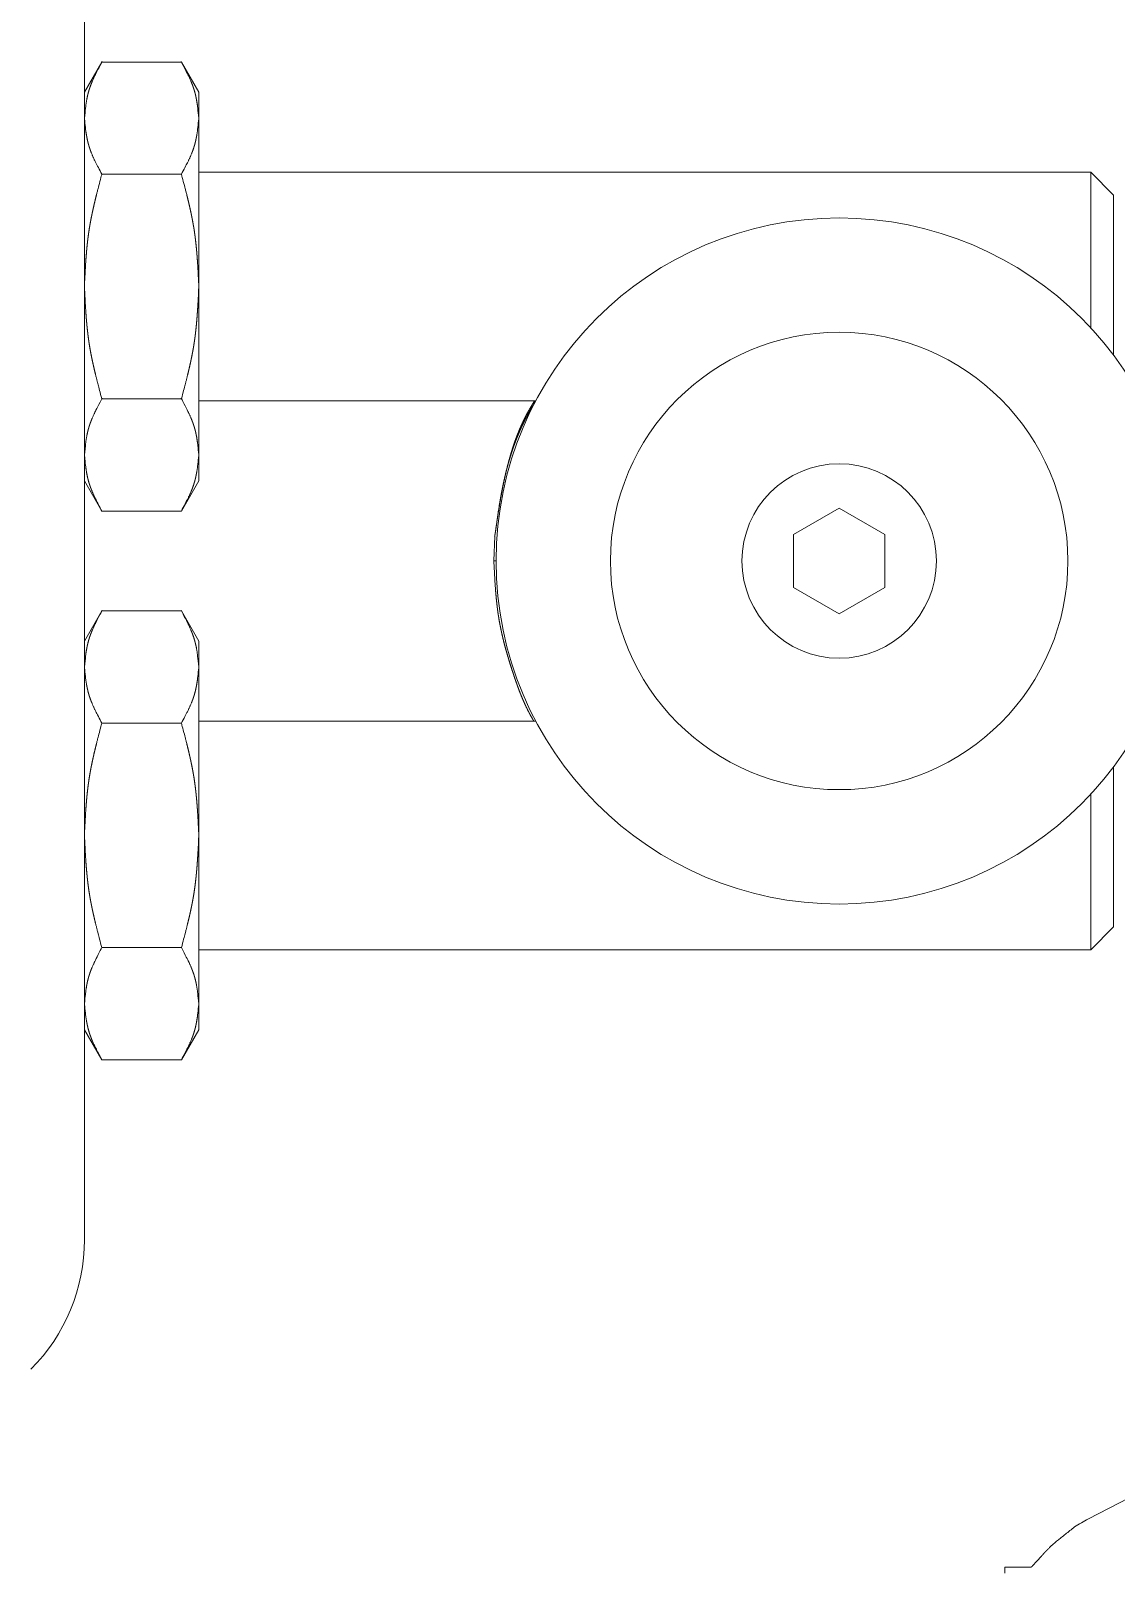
# Model space of a CAD drawing. Header units: millimetres. Extents: x -5 to 111, y -3 to 86.
# Drawn here: x 19.6247 to 19.6721, y 48.2307 to 48.2982 of the extents above; entities that cross this region are included whole.
import ezdxf

# ---------------------------------------------------------------- set-up
doc = ezdxf.new("R2010")
doc.units = ezdxf.units.MM
doc.layers.add('A1I6----E-', color=3, linetype='Continuous', lineweight=25)

# ---------------------------------------------------------------- blocks, each defined once
blk = doc.blocks.new('Gruppe-423')
at = {"layer": 'A1I6----E-', "linetype": 'Continuous', "lineweight": 9}
for p, q in [((-31.173446, 5.778397), (-31.173446, 5.701711)), ((-31.172686, 5.753212), (-31.173446, 5.751897)), ((-31.172686, 5.753212), (-31.169205, 5.753212)), ((-31.168446, 5.751897), (-31.169205, 5.753212)), ((-31.168446, 5.750758), (-31.168446, 5.751897)), ((-31.168446, 5.743397), (-31.168446, 5.750758)), ((-31.172686, 5.748305), (-31.169205, 5.748305)), ((-31.129446, 5.748397), (-31.168446, 5.748397)), ((-31.128446, 5.747397), (-31.129446, 5.748397)), ((-31.129446, 5.743397), (-31.129446, 5.748397)), ((-31.128446, 5.743397), (-31.128446, 5.747397)), ((-31.168446, 5.736036), (-31.168446, 5.743397)), ((-31.129446, 5.741595), (-31.129446, 5.743397)), ((-31.128446, 5.740397), (-31.128446, 5.743397)), ((-31.172686, 5.73849), (-31.169205, 5.73849)), ((-31.168446, 5.738397), (-31.153712, 5.738397)), ((-31.168446, 5.734897), (-31.168446, 5.736036)), ((-31.173446, 5.734897), (-31.172686, 5.733582)), ((-31.169205, 5.733582), (-31.168446, 5.734897)), ((-31.169205, 5.733582), (-31.172686, 5.733582)), ((-31.140446, 5.733707), (-31.142446, 5.732552)), ((-31.138446, 5.732552), (-31.140446, 5.733707)), ((-31.155504, 5.732486), (-31.155546, 5.731397)), ((-31.142446, 5.732552), (-31.142446, 5.730242)), ((-31.138446, 5.730242), (-31.138446, 5.732552)), ((-31.155446, 5.731397), (-31.155546, 5.731397)), ((-31.142446, 5.730242), (-31.140446, 5.729088)), ((-31.140446, 5.729088), (-31.138446, 5.730242)), ((-31.172686, 5.729212), (-31.173446, 5.727897)), ((-31.172686, 5.729212), (-31.169205, 5.729212)), ((-31.168446, 5.727897), (-31.169205, 5.729212)), ((-31.168446, 5.726758), (-31.168446, 5.727897)), ((-31.168446, 5.719397), (-31.168446, 5.726758)), ((-31.172686, 5.724305), (-31.169205, 5.724305)), ((-31.153712, 5.724397), (-31.168446, 5.724397)), ((-31.128446, 5.719397), (-31.128446, 5.722382)), ((-31.129446, 5.719397), (-31.129446, 5.721199)), ((-31.168446, 5.712036), (-31.168446, 5.719397)), ((-31.129446, 5.714397), (-31.129446, 5.719397)), ((-31.128446, 5.715397), (-31.128446, 5.719397)), ((-31.129446, 5.714397), (-31.128446, 5.715397)), ((-31.172686, 5.71449), (-31.169205, 5.71449)), ((-31.168446, 5.714397), (-31.129446, 5.714397)), ((-31.168446, 5.710897), (-31.168446, 5.712036)), ((-31.173446, 5.710897), (-31.172686, 5.709582)), ((-31.169205, 5.709582), (-31.168446, 5.710897)), ((-31.169205, 5.709582), (-31.172686, 5.709582)), ((-31.129548, 5.68951), (-31.122946, 5.692918)), ((-31.132077, 5.687397), (-31.133196, 5.687397)), ((-31.133196, 5.687397), (-31.133196, 5.687136))]:
    blk.add_line(p, q, dxfattribs=at)
at = {"layer": 'A1I6----E-', "linetype": 'Continuous', "lineweight": 9, "flags": 128}
blk.add_lwpolyline([(-31.129548, 5.68951), (-31.129551, 5.689509, 0.027945), (-31.130152, 5.689155, 0.027945)], format="xyb", dxfattribs=at)
at = {"layer": 'A1I6----E-', "linetype": 'Continuous', "lineweight": 9}
for radius in [0.015, 0.01, 0.00425]:
    blk.add_circle((-31.140446, 5.731397), radius, dxfattribs=at)
blk.add_arc((-31.181446, 5.701711), 0.008, 315, 0, dxfattribs=at)
for points, weights, knots in [([(-31.173446, 5.750758), (-31.173392, 5.751268), (-31.173382, 5.751345), (-31.17337, 5.751422), (-31.173358, 5.751499), (-31.173344, 5.751576), (-31.173329, 5.751653), (-31.173313, 5.75173), (-31.173295, 5.751806), (-31.173285, 5.751845), (-31.173275, 5.751883), (-31.173264, 5.751921), (-31.173263, 5.751923), (-31.173263, 5.751926), (-31.17325, 5.751969), (-31.173237, 5.752012), (-31.173236, 5.752014), (-31.173235, 5.752017), (-31.173223, 5.752056), (-31.17321, 5.752095), (-31.173196, 5.752133), (-31.173182, 5.752172), (-31.173182, 5.752172), (-31.173182, 5.752172), (-31.173168, 5.752211), (-31.173137, 5.752288), (-31.173106, 5.752366), (-31.173072, 5.752443), (-31.173038, 5.75252), (-31.173002, 5.752597), (-31.172965, 5.752673), (-31.172688, 5.75321), (-31.172687, 5.753211), (-31.172686, 5.753212)], [1, 1, 1, 1, 1, 1, 1, 1, 1, 1, 0.999933425875, 1, 1, 1, 0.999880906494, 1, 1, 1, 0.999929323933, 1, 0.999940201903, 1, 1, 1, 1, 1, 1, 1, 1, 1, 1, 1, 1, 1], [0, 0, 0, 1, 2, 3, 4, 5, 6, 7, 8, 8, 9, 9, 10, 10, 11, 11, 12, 12, 13, 13, 14, 14, 15, 15, 16, 17, 18, 19, 20, 21, 22, 22, 23, 23, 23]), ([(-31.168446, 5.750758), (-31.168499, 5.751268), (-31.168509, 5.751345), (-31.168521, 5.751422), (-31.168533, 5.751499), (-31.168547, 5.751576), (-31.168562, 5.751653), (-31.168578, 5.75173), (-31.168596, 5.751806), (-31.168606, 5.751845), (-31.168616, 5.751883), (-31.168627, 5.751921), (-31.168628, 5.751923), (-31.168628, 5.751926), (-31.168641, 5.751969), (-31.168654, 5.752012), (-31.168655, 5.752014), (-31.168656, 5.752017), (-31.168668, 5.752056), (-31.168682, 5.752095), (-31.168695, 5.752133), (-31.168709, 5.752172), (-31.168709, 5.752172), (-31.168709, 5.752172), (-31.168723, 5.752211), (-31.168754, 5.752288), (-31.168786, 5.752366), (-31.168819, 5.752443), (-31.168854, 5.75252), (-31.168889, 5.752597), (-31.168926, 5.752673), (-31.169204, 5.75321), (-31.169204, 5.753211), (-31.169205, 5.753212)], [1, 1, 1, 1, 1, 1, 1, 1, 1, 1, 0.999933425873, 1, 1, 1, 0.999880906494, 1, 1, 1, 0.999929323933, 1, 0.999940201902, 1, 1, 1, 1, 1, 1, 1, 1, 1, 1, 1, 1, 1], [0, 0, 0, 1, 2, 3, 4, 5, 6, 7, 8, 8, 9, 9, 10, 10, 11, 11, 12, 12, 13, 13, 14, 14, 15, 15, 16, 17, 18, 19, 20, 21, 22, 22, 23, 23, 23]), ([(-31.172686, 5.748305), (-31.172974, 5.748861), (-31.17301, 5.748936), (-31.173045, 5.749011), (-31.173078, 5.749087), (-31.173111, 5.749163), (-31.173142, 5.749238), (-31.173169, 5.749309), (-31.173195, 5.749381), (-31.173217, 5.749445), (-31.17322, 5.749454), (-31.173223, 5.749464), (-31.173239, 5.749509), (-31.173252, 5.749555), (-31.173253, 5.749559), (-31.173254, 5.749563), (-31.173265, 5.749601), (-31.173276, 5.74964), (-31.173276, 5.74964), (-31.173276, 5.749641), (-31.173286, 5.749679), (-31.173296, 5.749718), (-31.173305, 5.749757), (-31.173323, 5.749836), (-31.173338, 5.749914), (-31.173353, 5.749992), (-31.173366, 5.750071), (-31.173378, 5.75015), (-31.17339, 5.750238), (-31.173445, 5.750756), (-31.173445, 5.750757), (-31.173446, 5.750758)], [1, 1, 1, 1, 1, 1, 1, 1, 1, 1, 1, 1, 0.999809851399, 1, 1, 1, 0.999930134182, 1, 1, 1, 0.999938387861, 1, 1, 1, 1, 1, 1, 1, 1, 1, 1, 1], [0, 0, 0, 1, 2, 3, 4, 5, 6, 7, 8, 8, 9, 9, 10, 10, 11, 11, 12, 12, 13, 13, 14, 14, 15, 16, 17, 18, 19, 20, 21, 21, 22, 22, 22]), ([(-31.169205, 5.748305), (-31.16892, 5.748856), (-31.168884, 5.748931), (-31.168849, 5.749007), (-31.168815, 5.749082), (-31.168782, 5.749158), (-31.168751, 5.749234), (-31.168722, 5.749309), (-31.168694, 5.749385), (-31.168671, 5.749452), (-31.16866, 5.749487), (-31.168649, 5.749521), (-31.168639, 5.749556), (-31.168638, 5.74956), (-31.168637, 5.749563), (-31.168626, 5.749601), (-31.168615, 5.74964), (-31.168615, 5.74964), (-31.168615, 5.749641), (-31.168605, 5.749679), (-31.168595, 5.749718), (-31.168586, 5.749757), (-31.168569, 5.749836), (-31.168553, 5.749914), (-31.168538, 5.749992), (-31.168525, 5.750071), (-31.168513, 5.75015), (-31.168501, 5.750238), (-31.168446, 5.750756), (-31.168446, 5.750757), (-31.168446, 5.750758)], [1, 1, 1, 1, 1, 1, 1, 1, 1, 1, 1, 0.999913307587, 1, 1, 1, 0.999930242186, 1, 1, 1, 0.999938382933, 1, 1, 1, 1, 1, 1, 1, 1, 1, 1, 1], [0, 0, 0, 1, 2, 3, 4, 5, 6, 7, 8, 9, 9, 10, 10, 11, 11, 12, 12, 13, 13, 14, 14, 15, 16, 17, 18, 19, 20, 21, 21, 22, 22, 22]), ([(-31.173446, 5.743397), (-31.173415, 5.744032), (-31.173404, 5.744225), (-31.173392, 5.744418), (-31.173379, 5.744611), (-31.173372, 5.744707), (-31.173364, 5.744803), (-31.173356, 5.7449), (-31.173348, 5.744996), (-31.173339, 5.745092), (-31.173329, 5.745188), (-31.173319, 5.745284), (-31.173308, 5.745379), (-31.173297, 5.745475), (-31.173285, 5.745571), (-31.173272, 5.745666), (-31.173269, 5.745688), (-31.173266, 5.745709), (-31.173247, 5.745847), (-31.173224, 5.745985), (-31.17322, 5.746006), (-31.173217, 5.746027), (-31.173201, 5.746124), (-31.173183, 5.746221), (-31.173165, 5.746318), (-31.173146, 5.746415), (-31.173127, 5.746511), (-31.173106, 5.746608), (-31.173086, 5.746704), (-31.173064, 5.7468), (-31.173043, 5.746897), (-31.173021, 5.746993), (-31.172998, 5.747089), (-31.172952, 5.747281), (-31.172904, 5.747473), (-31.172855, 5.747665), (-31.172688, 5.748299), (-31.172687, 5.748302), (-31.172686, 5.748305)], [1, 1, 1, 1, 1, 1, 0.999988874417, 1, 0.999985569565, 1, 0.999981828145, 1, 0.999977653017, 1, 0.999973057699, 1, 1, 1, 0.999883598565, 1, 1, 1, 0.999971515682, 1, 0.999976382677, 1, 0.999980774172, 1, 0.999984710181, 1, 0.999988188619, 1, 1, 1, 1, 1, 1, 1, 1], [0, 0, 0, 1, 2, 3, 4, 4, 5, 5, 6, 6, 7, 7, 8, 8, 9, 9, 10, 10, 11, 11, 12, 12, 13, 13, 14, 14, 15, 15, 16, 16, 17, 17, 18, 19, 20, 21, 21, 22, 22, 22]), ([(-31.168446, 5.743397), (-31.168476, 5.744032), (-31.168487, 5.744225), (-31.168499, 5.744418), (-31.168512, 5.744611), (-31.16852, 5.744707), (-31.168527, 5.744803), (-31.168535, 5.7449), (-31.168543, 5.744996), (-31.168553, 5.745092), (-31.168562, 5.745188), (-31.168572, 5.745284), (-31.168583, 5.745379), (-31.168594, 5.745475), (-31.168606, 5.745571), (-31.168619, 5.745666), (-31.168622, 5.745688), (-31.168625, 5.745709), (-31.168644, 5.745847), (-31.168667, 5.745985), (-31.168671, 5.746006), (-31.168674, 5.746027), (-31.168691, 5.746124), (-31.168708, 5.746221), (-31.168726, 5.746318), (-31.168745, 5.746415), (-31.168765, 5.746511), (-31.168785, 5.746608), (-31.168805, 5.746704), (-31.168827, 5.7468), (-31.168848, 5.746897), (-31.168871, 5.746993), (-31.168893, 5.747089), (-31.16894, 5.747281), (-31.168987, 5.747473), (-31.169036, 5.747665), (-31.169203, 5.748299), (-31.169204, 5.748302), (-31.169205, 5.748305)], [1, 1, 1, 1, 1, 1, 0.999988889318, 1, 0.999985588441, 1, 0.999981849811, 1, 0.999977674965, 1, 0.999973057699, 1, 1, 1, 0.999883598562, 1, 1, 1, 0.999971515682, 1, 0.999976359846, 1, 0.999980751147, 1, 0.999984689865, 1, 0.999988172426, 1, 1, 1, 1, 1, 1, 1, 1], [0, 0, 0, 1, 2, 3, 4, 4, 5, 5, 6, 6, 7, 7, 8, 8, 9, 9, 10, 10, 11, 11, 12, 12, 13, 13, 14, 14, 15, 15, 16, 16, 17, 17, 18, 19, 20, 21, 21, 22, 22, 22]), ([(-31.172686, 5.73849), (-31.172849, 5.739105), (-31.172897, 5.739293), (-31.172944, 5.739481), (-31.17299, 5.739669), (-31.173012, 5.739763), (-31.173034, 5.739857), (-31.173055, 5.739952), (-31.173077, 5.740046), (-31.173097, 5.740141), (-31.173117, 5.740235), (-31.173136, 5.74033), (-31.173155, 5.740425), (-31.173173, 5.740519), (-31.173191, 5.740614), (-31.173207, 5.74071), (-31.17321, 5.740726), (-31.173213, 5.740743), (-31.173235, 5.740871), (-31.173253, 5.741), (-31.173256, 5.741017), (-31.173258, 5.741034), (-31.173272, 5.741131), (-31.173285, 5.741228), (-31.173297, 5.741326), (-31.173308, 5.741424), (-31.173319, 5.741521), (-31.173329, 5.741619), (-31.173339, 5.741717), (-31.173348, 5.741815), (-31.173357, 5.741913), (-31.173365, 5.742011), (-31.173373, 5.74211), (-31.173387, 5.742306), (-31.173399, 5.742503), (-31.173411, 5.7427), (-31.173445, 5.743391), (-31.173445, 5.743394), (-31.173446, 5.743397)], [1, 1, 1, 1, 1, 1, 0.999988874727, 1, 0.999985570054, 1, 0.999981828878, 1, 0.999977654081, 1, 0.999973155712, 1, 1, 1, 0.999905525668, 1, 1, 1, 0.999970687062, 1, 0.999975694156, 1, 0.999980137748, 1, 0.999984128463, 1, 0.999987665424, 1, 1, 1, 1, 1, 1, 1, 1], [0, 0, 0, 1, 2, 3, 4, 4, 5, 5, 6, 6, 7, 7, 8, 8, 9, 9, 10, 10, 11, 11, 12, 12, 13, 13, 14, 14, 15, 15, 16, 16, 17, 17, 18, 19, 20, 21, 21, 22, 22, 22]), ([(-31.169205, 5.73849), (-31.169042, 5.739105), (-31.168994, 5.739293), (-31.168947, 5.739481), (-31.168901, 5.739669), (-31.168879, 5.739763), (-31.168857, 5.739857), (-31.168836, 5.739952), (-31.168815, 5.740046), (-31.168794, 5.740141), (-31.168774, 5.740235), (-31.168755, 5.74033), (-31.168736, 5.740425), (-31.168718, 5.740519), (-31.168701, 5.740614), (-31.168684, 5.74071), (-31.168681, 5.740731), (-31.168677, 5.740752), (-31.168653, 5.740889), (-31.168634, 5.741028), (-31.168631, 5.741049), (-31.168628, 5.74107), (-31.168614, 5.741167), (-31.168602, 5.741265), (-31.16859, 5.741363), (-31.168579, 5.74146), (-31.168568, 5.741558), (-31.168558, 5.741656), (-31.168548, 5.741754), (-31.16854, 5.741852), (-31.168531, 5.74195), (-31.168523, 5.742048), (-31.168516, 5.742147), (-31.168502, 5.742343), (-31.16849, 5.74254), (-31.168478, 5.742737), (-31.168446, 5.743391), (-31.168446, 5.743394), (-31.168446, 5.743397)], [1, 1, 1, 1, 1, 1, 0.999988889599, 1, 0.999985588883, 1, 0.999981850482, 1, 0.999977675945, 1, 0.999973059424, 1, 1, 1, 0.999884036872, 1, 1, 1, 0.999971732442, 1, 0.999976539925, 1, 0.999980897599, 1, 0.999984806155, 1, 0.999988262081, 1, 1, 1, 1, 1, 1, 1, 1], [0, 0, 0, 1, 2, 3, 4, 4, 5, 5, 6, 6, 7, 7, 8, 8, 9, 9, 10, 10, 11, 11, 12, 12, 13, 13, 14, 14, 15, 15, 16, 16, 17, 17, 18, 19, 20, 21, 21, 22, 22, 22]), ([(-31.173446, 5.736036), (-31.173388, 5.736575), (-31.173378, 5.736652), (-31.173366, 5.736729), (-31.173353, 5.736806), (-31.173339, 5.736883), (-31.173323, 5.73696), (-31.173306, 5.737036), (-31.173288, 5.737113), (-31.173277, 5.737151), (-31.173277, 5.737153), (-31.173276, 5.737154), (-31.173267, 5.737189), (-31.173257, 5.737224), (-31.173247, 5.737258), (-31.173236, 5.737293), (-31.173225, 5.737329), (-31.173213, 5.737363), (-31.173212, 5.737365), (-31.173211, 5.737367), (-31.173198, 5.737406), (-31.173184, 5.737445), (-31.173184, 5.737445), (-31.173184, 5.737445), (-31.17317, 5.737484), (-31.173139, 5.737561), (-31.173108, 5.737638), (-31.173074, 5.737715), (-31.17304, 5.737792), (-31.173004, 5.737869), (-31.172967, 5.737946), (-31.172688, 5.738487), (-31.172687, 5.738488), (-31.172686, 5.73849)], [1, 1, 1, 1, 1, 1, 1, 1, 1, 1, 1, 1, 0.999930126601, 1, 1, 1, 0.9999287878, 1, 1, 1, 0.999939580657, 1, 1, 1, 1, 1, 1, 1, 1, 1, 1, 1, 1, 1], [0, 0, 0, 1, 2, 3, 4, 5, 6, 7, 8, 8, 9, 9, 10, 10, 11, 11, 12, 12, 13, 13, 14, 14, 15, 15, 16, 17, 18, 19, 20, 21, 22, 22, 23, 23, 23]), ([(-31.168446, 5.736036), (-31.168499, 5.736546), (-31.168509, 5.736623), (-31.168521, 5.7367), (-31.168533, 5.736777), (-31.168547, 5.736854), (-31.168562, 5.736931), (-31.168578, 5.737007), (-31.168596, 5.737084), (-31.168606, 5.737122), (-31.168616, 5.73716), (-31.168627, 5.737198), (-31.168628, 5.737202), (-31.168629, 5.737206), (-31.168642, 5.737252), (-31.168657, 5.737297), (-31.168664, 5.73732), (-31.168672, 5.737343), (-31.168685, 5.737382), (-31.168699, 5.737421), (-31.168713, 5.737459), (-31.168742, 5.737537), (-31.168773, 5.737614), (-31.168806, 5.737691), (-31.16884, 5.737768), (-31.168876, 5.737845), (-31.168912, 5.737922), (-31.169204, 5.738487), (-31.169204, 5.738488), (-31.169205, 5.73849)], [1, 1, 1, 1, 1, 1, 1, 1, 1, 1, 0.999933329969, 1, 1, 1, 0.999807174242, 1, 1, 1, 0.999893165639, 1, 1, 1, 1, 1, 1, 1, 1, 1, 1, 1], [0, 0, 0, 1, 2, 3, 4, 5, 6, 7, 8, 8, 9, 9, 10, 10, 11, 11, 12, 12, 13, 13, 14, 15, 16, 17, 18, 19, 20, 20, 21, 21, 21]), ([(-31.153718, 5.738397), (-31.153901, 5.738082), (-31.153979, 5.737943), (-31.154017, 5.737874), (-31.154056, 5.737805), (-31.154093, 5.737735), (-31.15413, 5.737665), (-31.154167, 5.737594), (-31.154169, 5.73759), (-31.154171, 5.737585), (-31.154212, 5.737506), (-31.154251, 5.737425), (-31.154254, 5.73742), (-31.154257, 5.737414), (-31.154301, 5.737322), (-31.154344, 5.737229), (-31.154345, 5.737228), (-31.154345, 5.737227), (-31.154389, 5.737132), (-31.15443, 5.737036), (-31.154472, 5.736939), (-31.154511, 5.736842), (-31.154551, 5.736745), (-31.154588, 5.736647), (-31.154626, 5.736549), (-31.154661, 5.736451), (-31.154697, 5.736352), (-31.15473, 5.736252), (-31.154764, 5.736153), (-31.154796, 5.736053), (-31.154828, 5.735953), (-31.154858, 5.735852), (-31.154865, 5.735827), (-31.154873, 5.735802), (-31.154918, 5.735651), (-31.154958, 5.735499), (-31.154968, 5.735462), (-31.154977, 5.735426), (-31.155013, 5.73529), (-31.155045, 5.735153), (-31.155048, 5.735142), (-31.155051, 5.735131), (-31.155078, 5.735016), (-31.155103, 5.734902), (-31.155104, 5.734898), (-31.155105, 5.734894), (-31.155128, 5.734787), (-31.155151, 5.734678), (-31.155173, 5.73457), (-31.155194, 5.734462), (-31.155215, 5.734354), (-31.155234, 5.734245), (-31.155235, 5.734242), (-31.155236, 5.734238), (-31.155257, 5.734122), (-31.155276, 5.734006), (-31.155296, 5.73389), (-31.155315, 5.733774), (-31.155334, 5.733658), (-31.15537, 5.733425), (-31.155404, 5.733192), (-31.155503, 5.732493), (-31.155503, 5.732489), (-31.155504, 5.732486)], [1, 1, 1, 1, 0.999978538956, 1, 0.999966150579, 1, 1, 1, 0.999936554001, 1, 1, 1, 0.999934515169, 1, 1, 1, 0.999938865922, 1, 0.999943039689, 1, 0.999947009876, 1, 0.999950773307, 1, 0.999954329858, 1, 0.999957682378, 1, 0.999960224364, 1, 1, 1, 0.999860856164, 1, 1, 1, 0.999927387596, 1, 1, 1, 0.999968395519, 1, 1, 1, 0.999973877507, 1, 0.999983539252, 1, 0.999982753434, 1, 1, 1, 0.999986795116, 1, 0.999990283828, 1, 1, 1, 1, 1, 1, 1], [0, 0, 0, 1, 2, 2, 3, 3, 4, 4, 5, 5, 6, 6, 7, 7, 8, 8, 9, 9, 10, 10, 11, 11, 12, 12, 13, 13, 14, 14, 15, 15, 16, 16, 17, 17, 18, 18, 19, 19, 20, 20, 21, 21, 22, 22, 23, 23, 24, 24, 25, 25, 26, 26, 27, 27, 28, 28, 29, 29, 30, 31, 32, 32, 33, 33, 33]), ([(-31.153768, 5.738397), (-31.153853, 5.73826), (-31.153912, 5.738161), (-31.153972, 5.738062), (-31.154029, 5.73796), (-31.154029, 5.737959), (-31.15403, 5.737958), (-31.154088, 5.737854), (-31.154143, 5.737748), (-31.154143, 5.737747), (-31.154143, 5.737747), (-31.154198, 5.73764), (-31.15425, 5.737531), (-31.154302, 5.737423), (-31.154351, 5.737313), (-31.1544, 5.737203), (-31.154446, 5.737092), (-31.154446, 5.737091), (-31.154446, 5.737091), (-31.154492, 5.73698), (-31.154535, 5.736867), (-31.154535, 5.736867), (-31.154535, 5.736867), (-31.154578, 5.736755), (-31.154619, 5.736641), (-31.154659, 5.736527), (-31.154697, 5.736412), (-31.154735, 5.736297), (-31.154771, 5.736182), (-31.154806, 5.736066), (-31.15484, 5.73595), (-31.154873, 5.735834), (-31.154904, 5.735717), (-31.154935, 5.7356), (-31.154965, 5.735483), (-31.154965, 5.735482), (-31.154965, 5.735481), (-31.154995, 5.735361), (-31.155023, 5.735241), (-31.155024, 5.735239), (-31.155024, 5.735238), (-31.155053, 5.735114), (-31.15508, 5.734991), (-31.15508, 5.734991), (-31.15508, 5.73499), (-31.155107, 5.734866), (-31.155132, 5.734742), (-31.155157, 5.734618), (-31.155181, 5.734493), (-31.155205, 5.734369), (-31.155228, 5.734244), (-31.15525, 5.73412), (-31.155272, 5.733995), (-31.155293, 5.73387), (-31.155313, 5.733745), (-31.155334, 5.73362), (-31.155373, 5.73337), (-31.155411, 5.73312), (-31.155503, 5.732494), (-31.155503, 5.73249), (-31.155504, 5.732486)], [1, 1, 1, 0.999852495436, 1, 1, 1, 0.999873734035, 1, 1, 1, 0.999886585673, 1, 0.99989839184, 1, 0.999909560825, 1, 1, 1, 0.999919857567, 1, 1, 1, 0.999929303707, 1, 0.999938065762, 1, 0.999946077772, 1, 0.999953366266, 1, 0.999959984337, 1, 0.999965863396, 1, 1, 1, 0.999968505293, 1, 1, 1, 0.999973152294, 1, 1, 1, 0.999977925041, 1, 0.999982260468, 1, 0.999986144761, 1, 0.999989564253, 1, 0.999992508046, 1, 1, 1, 1, 1, 1, 1], [0, 0, 0, 1, 1, 2, 2, 3, 3, 4, 4, 5, 5, 6, 6, 7, 7, 8, 8, 9, 9, 10, 10, 11, 11, 12, 12, 13, 13, 14, 14, 15, 15, 16, 16, 17, 17, 18, 18, 19, 19, 20, 20, 21, 21, 22, 22, 23, 23, 24, 24, 25, 25, 26, 26, 27, 27, 28, 29, 30, 30, 31, 31, 31]), ([(-31.172686, 5.733582), (-31.17296, 5.73411), (-31.172996, 5.734185), (-31.173032, 5.734261), (-31.173066, 5.734336), (-31.173099, 5.734412), (-31.17313, 5.734487), (-31.17316, 5.734563), (-31.173188, 5.734639), (-31.173202, 5.734677), (-31.173215, 5.734715), (-31.173227, 5.734753), (-31.173228, 5.734755), (-31.173228, 5.734756), (-31.173241, 5.734797), (-31.173253, 5.734838), (-31.173254, 5.734839), (-31.173254, 5.73484), (-31.173265, 5.734879), (-31.173276, 5.734918), (-31.173276, 5.734918), (-31.173276, 5.734918), (-31.173286, 5.734957), (-31.173296, 5.734996), (-31.173305, 5.735035), (-31.173323, 5.735113), (-31.173338, 5.735192), (-31.173353, 5.73527), (-31.173366, 5.735349), (-31.173378, 5.735427), (-31.17339, 5.735516), (-31.173445, 5.736033), (-31.173445, 5.736035), (-31.173446, 5.736036)], [1, 1, 1, 1, 1, 1, 1, 1, 1, 1, 0.999932260094, 1, 1, 1, 0.999902971646, 1, 1, 1, 0.999930222667, 1, 1, 1, 0.999938383223, 1, 1, 1, 1, 1, 1, 1, 1, 1, 1, 1], [0, 0, 0, 1, 2, 3, 4, 5, 6, 7, 8, 8, 9, 9, 10, 10, 11, 11, 12, 12, 13, 13, 14, 14, 15, 15, 16, 17, 18, 19, 20, 21, 22, 22, 23, 23, 23]), ([(-31.169205, 5.733582), (-31.16892, 5.734134), (-31.168884, 5.734209), (-31.168849, 5.734284), (-31.168815, 5.73436), (-31.168782, 5.734435), (-31.168751, 5.734511), (-31.168722, 5.734587), (-31.168694, 5.734663), (-31.168671, 5.734729), (-31.16866, 5.734764), (-31.168649, 5.734799), (-31.168639, 5.734834), (-31.168638, 5.734837), (-31.168637, 5.73484), (-31.168626, 5.734879), (-31.168615, 5.734918), (-31.168615, 5.734918), (-31.168615, 5.734918), (-31.168605, 5.734957), (-31.168595, 5.734996), (-31.168586, 5.735035), (-31.168569, 5.735113), (-31.168553, 5.735192), (-31.168538, 5.73527), (-31.168525, 5.735349), (-31.168513, 5.735427), (-31.168501, 5.735516), (-31.168446, 5.736033), (-31.168446, 5.736035), (-31.168446, 5.736036)], [1, 1, 1, 1, 1, 1, 1, 1, 1, 1, 1, 0.999913307589, 1, 1, 1, 0.999930242184, 1, 1, 1, 0.999938382935, 1, 1, 1, 1, 1, 1, 1, 1, 1, 1, 1], [0, 0, 0, 1, 2, 3, 4, 5, 6, 7, 8, 9, 9, 10, 10, 11, 11, 12, 12, 13, 13, 14, 14, 15, 16, 17, 18, 19, 20, 21, 21, 22, 22, 22]), ([(-31.155545, 5.731398), (-31.155518, 5.730863), (-31.155505, 5.730635), (-31.155498, 5.730521), (-31.155491, 5.730408), (-31.155483, 5.730294), (-31.155475, 5.73018), (-31.155466, 5.730067), (-31.155456, 5.729953), (-31.155446, 5.72984), (-31.155435, 5.729726), (-31.155423, 5.729613), (-31.155411, 5.7295), (-31.155397, 5.729388), (-31.155384, 5.729275), (-31.155368, 5.729162), (-31.155352, 5.72905), (-31.155334, 5.728938), (-31.155331, 5.728919), (-31.155328, 5.7289), (-31.155305, 5.728756), (-31.155277, 5.728613), (-31.155273, 5.728595), (-31.15527, 5.728576), (-31.155249, 5.72847), (-31.155227, 5.728365), (-31.155204, 5.72826), (-31.15518, 5.728155), (-31.155156, 5.72805), (-31.15513, 5.727946), (-31.155104, 5.727841), (-31.155077, 5.727737), (-31.15505, 5.727632), (-31.155021, 5.727528), (-31.155021, 5.727528), (-31.155021, 5.727528), (-31.154992, 5.727424), (-31.154962, 5.727321), (-31.154962, 5.727321), (-31.154962, 5.727321), (-31.154932, 5.727217), (-31.1549, 5.727113), (-31.154869, 5.72701), (-31.154837, 5.726906), (-31.154805, 5.726803), (-31.154771, 5.7267), (-31.154768, 5.726689), (-31.154765, 5.726679), (-31.154726, 5.72656), (-31.154687, 5.726442), (-31.154684, 5.726432), (-31.15468, 5.726421), (-31.154648, 5.726324), (-31.154615, 5.726227), (-31.154613, 5.726224), (-31.154612, 5.726221), (-31.154581, 5.72613), (-31.154549, 5.72604), (-31.154517, 5.725949), (-31.154484, 5.725859), (-31.154451, 5.725769), (-31.154416, 5.72568), (-31.154415, 5.725677), (-31.154414, 5.725674), (-31.154377, 5.725579), (-31.154338, 5.725484), (-31.154338, 5.725484), (-31.154338, 5.725484), (-31.154299, 5.72539), (-31.154259, 5.725296), (-31.154259, 5.725296), (-31.154259, 5.725296), (-31.154218, 5.725203), (-31.154176, 5.72511), (-31.154133, 5.725018), (-31.154088, 5.724927), (-31.154043, 5.724835), (-31.153995, 5.724746), (-31.153995, 5.724745), (-31.153995, 5.724744), (-31.153948, 5.724656), (-31.153898, 5.724569), (-31.153898, 5.724568), (-31.153897, 5.724567), (-31.153848, 5.724481), (-31.153797, 5.724397), (-31.153797, 5.724397), (-31.153797, 5.724397)], [1, 1, 1, 1, 0.999991885241, 1, 0.999987677481, 1, 0.999982569468, 1, 0.999976551637, 1, 0.999969620221, 1, 0.999961787674, 1, 0.999951958184, 1, 1, 1, 0.999862688922, 1, 1, 1, 0.999960159696, 1, 0.999964905039, 1, 0.999969610588, 1, 0.999973974992, 1, 0.999978014478, 1, 1, 1, 0.999981674534, 1, 1, 1, 0.999984978562, 1, 0.999987921967, 1, 0.999990566674, 1, 1, 1, 0.9999874568, 1, 1, 1, 0.999990440077, 1, 1, 1, 0.999984032224, 1, 0.999982353653, 1, 0.999968354802, 1, 1, 1, 0.999957521663, 1, 1, 1, 0.999944989276, 1, 1, 1, 0.999930944108, 1, 0.999915150053, 1, 0.999897639772, 1, 1, 1, 0.999878537415, 1, 1, 1, 0.999866460086, 1, 1, 1], [0, 0, 0, 1, 2, 2, 3, 3, 4, 4, 5, 5, 6, 6, 7, 7, 8, 8, 9, 9, 10, 10, 11, 11, 12, 12, 13, 13, 14, 14, 15, 15, 16, 16, 17, 17, 18, 18, 19, 19, 20, 20, 21, 21, 22, 22, 23, 23, 24, 24, 25, 25, 26, 26, 27, 27, 28, 28, 29, 29, 30, 30, 31, 31, 32, 32, 33, 33, 34, 34, 35, 35, 36, 36, 37, 37, 38, 38, 39, 39, 40, 40, 41, 41, 42, 42, 43, 43, 44, 44, 44]), ([(-31.173446, 5.726758), (-31.173388, 5.727297), (-31.173378, 5.727374), (-31.173366, 5.727451), (-31.173353, 5.727528), (-31.173339, 5.727605), (-31.173323, 5.727682), (-31.173306, 5.727759), (-31.173288, 5.727835), (-31.173277, 5.727873), (-31.173277, 5.727875), (-31.173276, 5.727877), (-31.173267, 5.727911), (-31.173257, 5.727946), (-31.173247, 5.727981), (-31.173236, 5.728016), (-31.173225, 5.728051), (-31.173213, 5.728086), (-31.173212, 5.728088), (-31.173211, 5.72809), (-31.173198, 5.728129), (-31.173184, 5.728167), (-31.173184, 5.728167), (-31.173184, 5.728167), (-31.17317, 5.728206), (-31.173139, 5.728283), (-31.173108, 5.728361), (-31.173074, 5.728438), (-31.17304, 5.728515), (-31.173004, 5.728592), (-31.172967, 5.728669), (-31.172688, 5.72921), (-31.172687, 5.729211), (-31.172686, 5.729212)], [1, 1, 1, 1, 1, 1, 1, 1, 1, 1, 1, 1, 0.999930126599, 1, 1, 1, 0.999928787799, 1, 1, 1, 0.999939580656, 1, 1, 1, 1, 1, 1, 1, 1, 1, 1, 1, 1, 1], [0, 0, 0, 1, 2, 3, 4, 5, 6, 7, 8, 8, 9, 9, 10, 10, 11, 11, 12, 12, 13, 13, 14, 14, 15, 15, 16, 17, 18, 19, 20, 21, 22, 22, 23, 23, 23]), ([(-31.168446, 5.726758), (-31.168503, 5.727297), (-31.168514, 5.727374), (-31.168525, 5.727451), (-31.168538, 5.727528), (-31.168552, 5.727605), (-31.168568, 5.727682), (-31.168585, 5.727759), (-31.168604, 5.727835), (-31.168614, 5.727873), (-31.168614, 5.727875), (-31.168615, 5.727877), (-31.168624, 5.727911), (-31.168634, 5.727946), (-31.168644, 5.727981), (-31.168656, 5.728016), (-31.168667, 5.728051), (-31.168679, 5.728086), (-31.168679, 5.728088), (-31.16868, 5.72809), (-31.168693, 5.728129), (-31.168707, 5.728167), (-31.168707, 5.728167), (-31.168707, 5.728167), (-31.168722, 5.728206), (-31.168752, 5.728283), (-31.168784, 5.728361), (-31.168817, 5.728438), (-31.168851, 5.728515), (-31.168887, 5.728592), (-31.168924, 5.728669), (-31.169204, 5.72921), (-31.169204, 5.729211), (-31.169205, 5.729212)], [1, 1, 1, 1, 1, 1, 1, 1, 1, 1, 1, 1, 0.999930126599, 1, 1, 1, 0.999928787799, 1, 1, 1, 0.999939580655, 1, 1, 1, 1, 1, 1, 1, 1, 1, 1, 1, 1, 1], [0, 0, 0, 1, 2, 3, 4, 5, 6, 7, 8, 8, 9, 9, 10, 10, 11, 11, 12, 12, 13, 13, 14, 14, 15, 15, 16, 17, 18, 19, 20, 21, 22, 22, 23, 23, 23]), ([(-31.172686, 5.724305), (-31.172974, 5.724861), (-31.17301, 5.724936), (-31.173045, 5.725011), (-31.173078, 5.725087), (-31.173111, 5.725163), (-31.173142, 5.725238), (-31.173169, 5.725309), (-31.173195, 5.725381), (-31.173217, 5.725445), (-31.17322, 5.725454), (-31.173223, 5.725464), (-31.173239, 5.725509), (-31.173252, 5.725555), (-31.173253, 5.725559), (-31.173254, 5.725563), (-31.173265, 5.725601), (-31.173276, 5.72564), (-31.173276, 5.72564), (-31.173276, 5.725641), (-31.173286, 5.725679), (-31.173296, 5.725718), (-31.173305, 5.725757), (-31.173323, 5.725836), (-31.173338, 5.725914), (-31.173353, 5.725992), (-31.173366, 5.726071), (-31.173378, 5.72615), (-31.17339, 5.726238), (-31.173445, 5.726756), (-31.173445, 5.726757), (-31.173446, 5.726758)], [1, 1, 1, 1, 1, 1, 1, 1, 1, 1, 1, 1, 0.9998098514, 1, 1, 1, 0.999930134182, 1, 1, 1, 0.999938387859, 1, 1, 1, 1, 1, 1, 1, 1, 1, 1, 1], [0, 0, 0, 1, 2, 3, 4, 5, 6, 7, 8, 8, 9, 9, 10, 10, 11, 11, 12, 12, 13, 13, 14, 14, 15, 16, 17, 18, 19, 20, 21, 21, 22, 22, 22]), ([(-31.169205, 5.724305), (-31.16892, 5.724856), (-31.168884, 5.724931), (-31.168849, 5.725007), (-31.168815, 5.725082), (-31.168782, 5.725158), (-31.168751, 5.725234), (-31.168722, 5.725309), (-31.168694, 5.725385), (-31.168671, 5.725452), (-31.16866, 5.725487), (-31.168649, 5.725521), (-31.168639, 5.725556), (-31.168638, 5.72556), (-31.168637, 5.725563), (-31.168626, 5.725601), (-31.168615, 5.72564), (-31.168615, 5.72564), (-31.168615, 5.725641), (-31.168605, 5.725679), (-31.168595, 5.725718), (-31.168586, 5.725757), (-31.168569, 5.725836), (-31.168553, 5.725914), (-31.168538, 5.725992), (-31.168525, 5.726071), (-31.168513, 5.72615), (-31.168501, 5.726238), (-31.168446, 5.726756), (-31.168446, 5.726757), (-31.168446, 5.726758)], [1, 1, 1, 1, 1, 1, 1, 1, 1, 1, 1, 0.999913307585, 1, 1, 1, 0.999930242186, 1, 1, 1, 0.999938382935, 1, 1, 1, 1, 1, 1, 1, 1, 1, 1, 1], [0, 0, 0, 1, 2, 3, 4, 5, 6, 7, 8, 9, 9, 10, 10, 11, 11, 12, 12, 13, 13, 14, 14, 15, 16, 17, 18, 19, 20, 21, 21, 22, 22, 22]), ([(-31.173446, 5.719397), (-31.173415, 5.720032), (-31.173404, 5.720225), (-31.173392, 5.720418), (-31.173379, 5.720611), (-31.173372, 5.720707), (-31.173364, 5.720803), (-31.173356, 5.7209), (-31.173348, 5.720996), (-31.173339, 5.721092), (-31.173329, 5.721188), (-31.173319, 5.721284), (-31.173308, 5.721379), (-31.173297, 5.721475), (-31.173285, 5.721571), (-31.173272, 5.721666), (-31.173269, 5.721688), (-31.173266, 5.721709), (-31.173247, 5.721847), (-31.173224, 5.721985), (-31.17322, 5.722006), (-31.173217, 5.722027), (-31.173201, 5.722124), (-31.173183, 5.722221), (-31.173165, 5.722318), (-31.173146, 5.722415), (-31.173127, 5.722511), (-31.173106, 5.722608), (-31.173086, 5.722704), (-31.173064, 5.7228), (-31.173043, 5.722897), (-31.173021, 5.722993), (-31.172998, 5.723089), (-31.172952, 5.723281), (-31.172904, 5.723473), (-31.172855, 5.723665), (-31.172688, 5.724299), (-31.172687, 5.724302), (-31.172686, 5.724305)], [1, 1, 1, 1, 1, 1, 0.999988874417, 1, 0.999985569566, 1, 0.999981828145, 1, 0.999977653017, 1, 0.9999730577, 1, 1, 1, 0.999883598564, 1, 1, 1, 0.999971515683, 1, 0.999976382676, 1, 0.999980774171, 1, 0.999984710182, 1, 0.999988188619, 1, 1, 1, 1, 1, 1, 1, 1], [0, 0, 0, 1, 2, 3, 4, 4, 5, 5, 6, 6, 7, 7, 8, 8, 9, 9, 10, 10, 11, 11, 12, 12, 13, 13, 14, 14, 15, 15, 16, 16, 17, 17, 18, 19, 20, 21, 21, 22, 22, 22]), ([(-31.168446, 5.719397), (-31.168476, 5.720032), (-31.168487, 5.720225), (-31.168499, 5.720418), (-31.168512, 5.720611), (-31.16852, 5.720707), (-31.168527, 5.720803), (-31.168535, 5.7209), (-31.168543, 5.720996), (-31.168553, 5.721092), (-31.168562, 5.721188), (-31.168572, 5.721284), (-31.168583, 5.721379), (-31.168594, 5.721475), (-31.168606, 5.721571), (-31.168619, 5.721666), (-31.168622, 5.721688), (-31.168625, 5.721709), (-31.168644, 5.721847), (-31.168667, 5.721985), (-31.168671, 5.722006), (-31.168674, 5.722027), (-31.168691, 5.722124), (-31.168708, 5.722221), (-31.168726, 5.722318), (-31.168745, 5.722415), (-31.168765, 5.722511), (-31.168785, 5.722608), (-31.168805, 5.722704), (-31.168827, 5.7228), (-31.168848, 5.722897), (-31.168871, 5.722993), (-31.168893, 5.723089), (-31.16894, 5.723281), (-31.168987, 5.723473), (-31.169036, 5.723665), (-31.169203, 5.724299), (-31.169204, 5.724302), (-31.169205, 5.724305)], [1, 1, 1, 1, 1, 1, 0.999988889319, 1, 0.999985588439, 1, 0.999981849812, 1, 0.999977674965, 1, 0.999973057699, 1, 1, 1, 0.999883598562, 1, 1, 1, 0.999971515681, 1, 0.999976359846, 1, 0.999980751148, 1, 0.999984689864, 1, 0.999988172426, 1, 1, 1, 1, 1, 1, 1, 1], [0, 0, 0, 1, 2, 3, 4, 4, 5, 5, 6, 6, 7, 7, 8, 8, 9, 9, 10, 10, 11, 11, 12, 12, 13, 13, 14, 14, 15, 15, 16, 16, 17, 17, 18, 19, 20, 21, 21, 22, 22, 22]), ([(-31.172686, 5.71449), (-31.172849, 5.715105), (-31.172897, 5.715293), (-31.172944, 5.715481), (-31.17299, 5.715669), (-31.173012, 5.715763), (-31.173034, 5.715857), (-31.173055, 5.715952), (-31.173077, 5.716046), (-31.173097, 5.716141), (-31.173117, 5.716235), (-31.173136, 5.71633), (-31.173155, 5.716425), (-31.173173, 5.716519), (-31.173191, 5.716614), (-31.173207, 5.71671), (-31.17321, 5.716726), (-31.173213, 5.716743), (-31.173235, 5.716871), (-31.173253, 5.717), (-31.173256, 5.717017), (-31.173258, 5.717034), (-31.173272, 5.717131), (-31.173285, 5.717228), (-31.173297, 5.717326), (-31.173308, 5.717424), (-31.173319, 5.717521), (-31.173329, 5.717619), (-31.173339, 5.717717), (-31.173348, 5.717815), (-31.173357, 5.717913), (-31.173365, 5.718011), (-31.173373, 5.71811), (-31.173387, 5.718306), (-31.173399, 5.718503), (-31.173411, 5.7187), (-31.173445, 5.719391), (-31.173445, 5.719394), (-31.173446, 5.719397)], [1, 1, 1, 1, 1, 1, 0.999988874727, 1, 0.999985570054, 1, 0.999981828877, 1, 0.99997765408, 1, 0.999973155712, 1, 1, 1, 0.999905525668, 1, 1, 1, 0.999970687062, 1, 0.999975694156, 1, 0.999980137748, 1, 0.999984128461, 1, 0.999987665424, 1, 1, 1, 1, 1, 1, 1, 1], [0, 0, 0, 1, 2, 3, 4, 4, 5, 5, 6, 6, 7, 7, 8, 8, 9, 9, 10, 10, 11, 11, 12, 12, 13, 13, 14, 14, 15, 15, 16, 16, 17, 17, 18, 19, 20, 21, 21, 22, 22, 22]), ([(-31.169205, 5.71449), (-31.169042, 5.715105), (-31.168994, 5.715293), (-31.168947, 5.715481), (-31.168901, 5.715669), (-31.168879, 5.715763), (-31.168857, 5.715857), (-31.168836, 5.715952), (-31.168815, 5.716046), (-31.168794, 5.716141), (-31.168774, 5.716235), (-31.168755, 5.71633), (-31.168736, 5.716425), (-31.168718, 5.716519), (-31.168701, 5.716614), (-31.168684, 5.71671), (-31.168681, 5.716731), (-31.168677, 5.716752), (-31.168653, 5.716889), (-31.168634, 5.717028), (-31.168631, 5.717049), (-31.168628, 5.71707), (-31.168614, 5.717167), (-31.168602, 5.717265), (-31.16859, 5.717363), (-31.168579, 5.71746), (-31.168568, 5.717558), (-31.168558, 5.717656), (-31.168548, 5.717754), (-31.16854, 5.717852), (-31.168531, 5.71795), (-31.168523, 5.718048), (-31.168516, 5.718147), (-31.168502, 5.718343), (-31.16849, 5.71854), (-31.168478, 5.718737), (-31.168446, 5.719391), (-31.168446, 5.719394), (-31.168446, 5.719397)], [1, 1, 1, 1, 1, 1, 0.999988889599, 1, 0.999985588884, 1, 0.999981850483, 1, 0.999977675943, 1, 0.999973059426, 1, 1, 1, 0.999884036871, 1, 1, 1, 0.999971732442, 1, 0.999976539925, 1, 0.999980897599, 1, 0.999984806153, 1, 0.999988262082, 1, 1, 1, 1, 1, 1, 1, 1], [0, 0, 0, 1, 2, 3, 4, 4, 5, 5, 6, 6, 7, 7, 8, 8, 9, 9, 10, 10, 11, 11, 12, 12, 13, 13, 14, 14, 15, 15, 16, 16, 17, 17, 18, 19, 20, 21, 21, 22, 22, 22]), ([(-31.173446, 5.712036), (-31.173392, 5.712546), (-31.173382, 5.712623), (-31.17337, 5.7127), (-31.173358, 5.712777), (-31.173344, 5.712854), (-31.173329, 5.712931), (-31.173313, 5.713007), (-31.173295, 5.713084), (-31.173285, 5.713122), (-31.173275, 5.71316), (-31.173264, 5.713198), (-31.173263, 5.713202), (-31.173262, 5.713206), (-31.173249, 5.713252), (-31.173234, 5.713297), (-31.173227, 5.71332), (-31.173219, 5.713343), (-31.173207, 5.713382), (-31.173193, 5.713421), (-31.173179, 5.713459), (-31.173149, 5.713537), (-31.173118, 5.713614), (-31.173085, 5.713691), (-31.173051, 5.713768), (-31.173015, 5.713845), (-31.172979, 5.713922), (-31.172688, 5.714487), (-31.172687, 5.714488), (-31.172686, 5.71449)], [1, 1, 1, 1, 1, 1, 1, 1, 1, 1, 0.999933329969, 1, 1, 1, 0.999807174246, 1, 1, 1, 0.999893165643, 1, 1, 1, 1, 1, 1, 1, 1, 1, 1, 1], [0, 0, 0, 1, 2, 3, 4, 5, 6, 7, 8, 8, 9, 9, 10, 10, 11, 11, 12, 12, 13, 13, 14, 15, 16, 17, 18, 19, 20, 20, 21, 21, 21]), ([(-31.168446, 5.712036), (-31.168499, 5.712546), (-31.168509, 5.712623), (-31.168521, 5.7127), (-31.168533, 5.712777), (-31.168547, 5.712854), (-31.168562, 5.712931), (-31.168578, 5.713007), (-31.168596, 5.713084), (-31.168606, 5.713122), (-31.168616, 5.71316), (-31.168627, 5.713198), (-31.168628, 5.713201), (-31.168628, 5.713204), (-31.168641, 5.713247), (-31.168654, 5.713289), (-31.168655, 5.713292), (-31.168656, 5.713294), (-31.168668, 5.713333), (-31.168682, 5.713372), (-31.168695, 5.713411), (-31.168709, 5.71345), (-31.168709, 5.71345), (-31.168709, 5.71345), (-31.168723, 5.713489), (-31.168754, 5.713566), (-31.168786, 5.713643), (-31.168819, 5.71372), (-31.168854, 5.713797), (-31.168889, 5.713874), (-31.168926, 5.713951), (-31.169204, 5.714487), (-31.169204, 5.714488), (-31.169205, 5.71449)], [1, 1, 1, 1, 1, 1, 1, 1, 1, 1, 0.999933425874, 1, 1, 1, 0.999880906493, 1, 1, 1, 0.999929323931, 1, 0.999940201903, 1, 1, 1, 1, 1, 1, 1, 1, 1, 1, 1, 1, 1], [0, 0, 0, 1, 2, 3, 4, 5, 6, 7, 8, 8, 9, 9, 10, 10, 11, 11, 12, 12, 13, 13, 14, 14, 15, 15, 16, 17, 18, 19, 20, 21, 22, 22, 23, 23, 23]), ([(-31.172686, 5.709582), (-31.172971, 5.710134), (-31.173007, 5.710209), (-31.173042, 5.710284), (-31.173076, 5.71036), (-31.173109, 5.710435), (-31.17314, 5.710511), (-31.173169, 5.710587), (-31.173197, 5.710663), (-31.17322, 5.710729), (-31.173231, 5.710764), (-31.173242, 5.710799), (-31.173252, 5.710834), (-31.173253, 5.710837), (-31.173254, 5.71084), (-31.173265, 5.710879), (-31.173276, 5.710918), (-31.173276, 5.710918), (-31.173276, 5.710918), (-31.173286, 5.710957), (-31.173296, 5.710996), (-31.173305, 5.711035), (-31.173323, 5.711113), (-31.173338, 5.711192), (-31.173353, 5.71127), (-31.173366, 5.711349), (-31.173378, 5.711427), (-31.17339, 5.711516), (-31.173445, 5.712033), (-31.173445, 5.712035), (-31.173446, 5.712036)], [1, 1, 1, 1, 1, 1, 1, 1, 1, 1, 1, 0.999913307588, 1, 1, 1, 0.999930242187, 1, 1, 1, 0.999938382937, 1, 1, 1, 1, 1, 1, 1, 1, 1, 1, 1], [0, 0, 0, 1, 2, 3, 4, 5, 6, 7, 8, 9, 9, 10, 10, 11, 11, 12, 12, 13, 13, 14, 14, 15, 16, 17, 18, 19, 20, 21, 21, 22, 22, 22]), ([(-31.169205, 5.709582), (-31.16892, 5.710134), (-31.168884, 5.710209), (-31.168849, 5.710284), (-31.168815, 5.71036), (-31.168782, 5.710435), (-31.168751, 5.710511), (-31.168722, 5.710587), (-31.168694, 5.710663), (-31.168671, 5.710729), (-31.16866, 5.710764), (-31.168649, 5.710799), (-31.168639, 5.710834), (-31.168638, 5.710837), (-31.168637, 5.71084), (-31.168626, 5.710879), (-31.168615, 5.710918), (-31.168615, 5.710918), (-31.168615, 5.710918), (-31.168605, 5.710957), (-31.168595, 5.710996), (-31.168586, 5.711035), (-31.168569, 5.711113), (-31.168553, 5.711192), (-31.168538, 5.71127), (-31.168525, 5.711349), (-31.168513, 5.711427), (-31.168501, 5.711516), (-31.168446, 5.712033), (-31.168446, 5.712035), (-31.168446, 5.712036)], [1, 1, 1, 1, 1, 1, 1, 1, 1, 1, 1, 0.999913307587, 1, 1, 1, 0.999930242186, 1, 1, 1, 0.999938382934, 1, 1, 1, 1, 1, 1, 1, 1, 1, 1, 1], [0, 0, 0, 1, 2, 3, 4, 5, 6, 7, 8, 9, 9, 10, 10, 11, 11, 12, 12, 13, 13, 14, 14, 15, 16, 17, 18, 19, 20, 21, 21, 22, 22, 22]), ([(-31.130152, 5.689155), (-31.130491, 5.688894), (-31.131073, 5.688416), (-31.131128, 5.688366), (-31.131131, 5.688363), (-31.131134, 5.688361), (-31.131183, 5.688316), (-31.131231, 5.688271), (-31.131231, 5.68827), (-31.131232, 5.688269), (-31.131278, 5.688225), (-31.131323, 5.68818), (-31.131324, 5.688178), (-31.131325, 5.688177), (-31.131367, 5.688134), (-31.131409, 5.688091), (-31.13145, 5.688047), (-31.13149, 5.688003), (-31.131498, 5.687994), (-31.131505, 5.687986), (-31.131561, 5.687924), (-31.132007, 5.687432), (-31.132032, 5.687413), (-31.132043, 5.687408), (-31.132077, 5.687397), (-31.132077, 5.687397), (-31.132077, 5.687397)], [1, 1, 1, 1, 1, 1, 0.999894469889, 1, 1, 1, 0.999924272222, 1, 1, 1, 0.999938895245, 1, 0.99993368243, 1, 1, 1, 1, 1, 1, 1, 1, 1, 1], [0, 0, 0, 1, 2, 2, 3, 3, 4, 4, 5, 5, 6, 6, 7, 7, 8, 8, 9, 9, 10, 10, 11, 12, 13, 14, 14, 15, 15, 15])]:
    blk.add_rational_spline(points, weights, degree=2, knots=knots, dxfattribs=at)

msp = doc.modelspace()

# ---------------------------------------------------------------- block references
at = {"layer": 'A1I6----E-'}
msp.add_blockref('Gruppe-423', (50.800446, 42.543603), dxfattribs=at)

doc.saveas('drawing.dxf')
